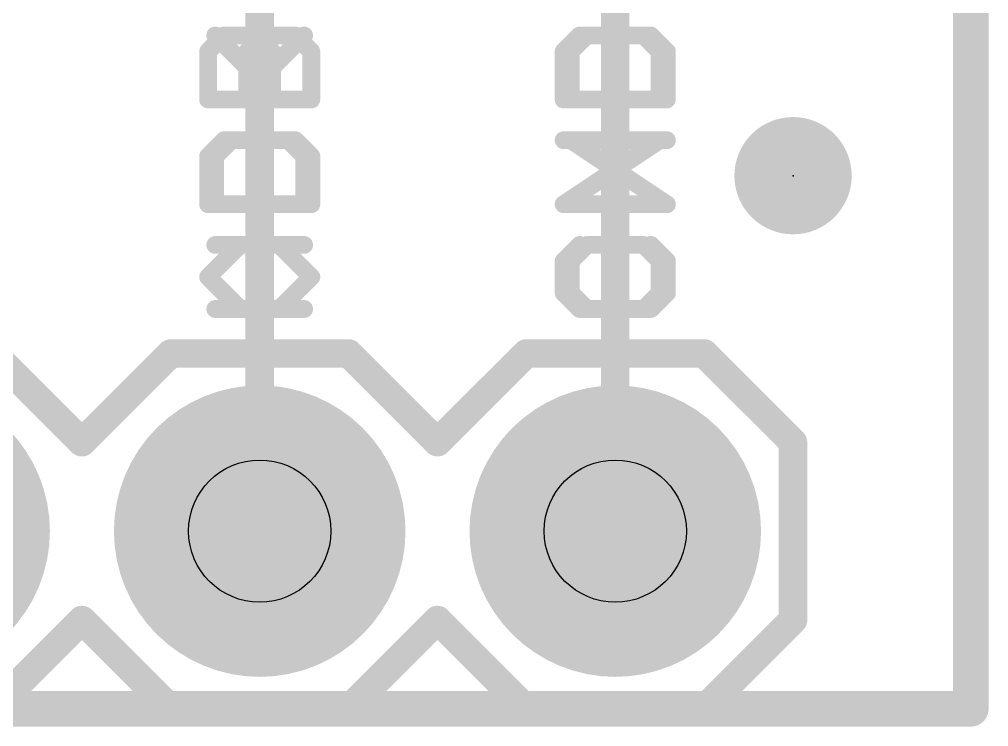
# Model space of a CAD drawing. Extents: x -29 to 78, y -15 to 21.
# Drawn here: x 13.52 to 20.45, y -0.13 to 4.93 of the extents above; entities that cross this region are included whole.
import ezdxf

# ---------------------------------------------------------------- set-up
doc = ezdxf.new("R2010")
doc.units = 0
for name, color, linetype in [('1', 12, 'CONTINUOUS'), ('16', 132, 'CONTINUOUS'), ('17', 110, 'CONTINUOUS'), ('20', 53, 'CONTINUOUS'), ('21', 53, 'CONTINUOUS'), ('22', 53, 'CONTINUOUS'), ('23', 53, 'CONTINUOUS'), ('29', 253, 'CONTINUOUS'), ('30', 253, 'CONTINUOUS'), ('44', 253, 'CONTINUOUS'), ('51', 53, 'CONTINUOUS')]:
    doc.layers.add(name, color=color, linetype=linetype)

# ---------------------------------------------------------------- blocks, each defined once
blk = doc.blocks.new('PIE')
at = {"const_width": 0.5}
blk.add_lwpolyline([(0, -0.25, 1), (0, 0.25, 1), (0, -0.25)], format="xyb", dxfattribs=at)
blk = doc.blocks.new('RECT')
blk.add_solid([(-0.5, -0.5), (0.5, -0.5), (-0.5, 0.5), (0.5, 0.5)])
blk = doc.blocks.new('ROUNDP')
at = {"const_width": 0.5}
blk.add_lwpolyline([(0, -0.25, 1), (0, 0.25, 1), (0, -0.25)], format="xyb", dxfattribs=at)

msp = doc.modelspace()

# ---------------------------------------------------------------- linework, layer by layer
at = {"layer": '1'}
for points, const_width in [([(20.32, 0), (20.32, 20.32)], 0.254), ([(17.78, 1.27), (17.78, 5.969)], 0.2032), ([(15.24, 1.27), (15.24, 5.842)], 0.2032), ([(0, 0), (20.32, 0)], 0.254)]:
    msp.add_lwpolyline(points, dxfattribs=dict(at, const_width=const_width))
for points, const_width in [([(15.1892, 1.27, 1), (15.2908, 1.27)], 0.1016), ([(17.7292, 1.27, 1), (17.8308, 1.27)], 0.1016), ([(20.32, -0.0635, 1), (20.32, 0.0635)], 0.127), ([(20.2565, 0, 1), (20.3835, 0)], 0.127)]:
    msp.add_lwpolyline(points, format="xyb", dxfattribs=dict(at, const_width=const_width))
at = {"layer": '16', "const_width": 0.254}
for points in [[(20.32, 0), (20.32, 20.32)], [(0, 0), (20.32, 0)]]:
    msp.add_lwpolyline(points, dxfattribs=at)
at = {"layer": '16', "const_width": 0.127}
for points in [[(20.32, -0.0635, 1), (20.32, 0.0635)], [(20.2565, 0, 1), (20.3835, 0)]]:
    msp.add_lwpolyline(points, format="xyb", dxfattribs=at)
at = {"layer": '20', "const_width": 0.254}
for points in [[(20.32, 0), (20.32, 20.32)], [(0, 0), (20.32, 0)]]:
    msp.add_lwpolyline(points, dxfattribs=at)
at = {"layer": '20', "const_width": 0.127}
for points in [[(20.32, -0.0635, 1), (20.32, 0.0635)], [(20.2565, 0, 1), (20.3835, 0)]]:
    msp.add_lwpolyline(points, format="xyb", dxfattribs=at)
at = {"layer": '21'}
for points, const_width in [([(14.8711, 4.6975), (14.9855, 4.8119)], 0.127), ([(14.9855, 4.8119), (15.2143, 4.8119)], 0.127), ([(15.2143, 4.8119), (15.3287, 4.6975)], 0.127), ([(15.3287, 4.5831), (15.5575, 4.8119)], 0.127), ([(17.5255, 4.8119), (17.4111, 4.6975)], 0.127), ([(17.9831, 4.8119), (17.5255, 4.8119)], 0.127), ([(18.0975, 4.6975), (17.9831, 4.8119)], 0.127), ([(14.8711, 4.3543), (14.8711, 4.6975)], 0.127), ([(15.3287, 4.6975), (15.3287, 4.3543)], 0.127), ([(17.4111, 4.6975), (17.4111, 4.3543)], 0.127), ([(18.0975, 4.3543), (18.0975, 4.6975)], 0.127), ([(15.5575, 4.3543), (14.8711, 4.3543)], 0.127), ([(17.4111, 4.3543), (18.0975, 4.3543)], 0.127), ([(14.9855, 4.0635), (14.8711, 3.9491)], 0.127), ([(15.4431, 4.0635), (14.9855, 4.0635)], 0.127), ([(15.5575, 3.9491), (15.4431, 4.0635)], 0.127), ([(17.4111, 3.6059), (18.0975, 4.0635)], 0.127), ([(18.0975, 4.0635), (17.4111, 4.0635)], 0.127), ([(14.8711, 3.9491), (14.8711, 3.6059)], 0.127), ([(15.5575, 3.6059), (15.5575, 3.9491)], 0.127), ([(14.8711, 3.6059), (15.5575, 3.6059)], 0.127), ([(18.0975, 3.6059), (17.4111, 3.6059)], 0.127), ([(14.8711, 3.0863), (15.0999, 3.3151)], 0.127), ([(15.0999, 3.3151), (15.5575, 3.3151)], 0.127), ([(15.2143, 2.8575), (15.2143, 3.3151)], 0.127), ([(17.5255, 3.3151), (17.4111, 3.2007)], 0.127), ([(17.9831, 3.3151), (17.7543, 3.3151)], 0.127), ([(17.7543, 3.3151), (17.7543, 3.0863)], 0.127), ([(18.0975, 3.2007), (17.9831, 3.3151)], 0.127), ([(17.4111, 3.2007), (17.4111, 2.9719)], 0.127), ([(18.0975, 2.9719), (18.0975, 3.2007)], 0.127), ([(15.0999, 2.8575), (14.8711, 3.0863)], 0.127), ([(17.4111, 2.9719), (17.5255, 2.8575)], 0.127), ([(17.9831, 2.8575), (18.0975, 2.9719)], 0.127), ([(15.5575, 2.8575), (15.0999, 2.8575)], 0.127), ([(17.5255, 2.8575), (17.9831, 2.8575)], 0.127), ([(13.335, 2.54), (13.97, 1.905)], 0.2032), ([(13.97, 1.905), (14.605, 2.54)], 0.2032), ([(14.605, 2.54), (15.875, 2.54)], 0.2032), ([(15.875, 2.54), (16.51, 1.905)], 0.2032), ([(17.145, 2.54), (16.51, 1.905)], 0.2032), ([(17.145, 2.54), (18.415, 2.54)], 0.2032), ([(18.415, 2.54), (19.05, 1.905)], 0.2032), ([(19.05, 1.905), (19.05, 0.635)], 0.2032), ([(13.97, 0.635), (13.335, 0)], 0.2032), ([(14.605, 0), (13.97, 0.635)], 0.2032), ([(16.51, 0.635), (15.875, 0)], 0.2032), ([(16.51, 0.635), (17.145, 0)], 0.2032), ([(19.05, 0.635), (18.415, 0)], 0.2032), ([(15.875, 0), (14.605, 0)], 0.2032), ([(18.415, 0), (17.145, 0)], 0.2032)]:
    msp.add_lwpolyline(points, dxfattribs=dict(at, const_width=const_width))
for points, const_width in [([(14.9855, 4.8437, 1), (14.9855, 4.7802)], 0.0635), ([(15.008, 4.7895, 1), (14.9631, 4.8344)], 0.0635), ([(15.2368, 4.8344, 1), (15.1919, 4.7895)], 0.0635), ([(15.2143, 4.7802, 1), (15.2143, 4.8437)], 0.0635), ([(15.58, 4.7895, 1), (15.535, 4.8344)], 0.0635), ([(17.5255, 4.8437, 1), (17.5255, 4.7802)], 0.0635), ([(17.548, 4.7895, 1), (17.5031, 4.8344)], 0.0635), ([(18.0056, 4.8344, 1), (17.9607, 4.7895)], 0.0635), ([(17.9831, 4.7802, 1), (17.9831, 4.8437)], 0.0635), ([(14.9029, 4.6975, 1), (14.8394, 4.6975)], 0.0635), ([(14.8487, 4.72, 1), (14.8936, 4.6751)], 0.0635), ([(15.3605, 4.6975, 1), (15.297, 4.6975)], 0.0635), ([(15.3063, 4.6751, 1), (15.3512, 4.72)], 0.0635), ([(17.4429, 4.6975, 1), (17.3794, 4.6975)], 0.0635), ([(17.3887, 4.72, 1), (17.4336, 4.6751)], 0.0635), ([(18.1292, 4.6975, 1), (18.0658, 4.6975)], 0.0635), ([(18.075, 4.6751, 1), (18.12, 4.72)], 0.0635), ([(15.3063, 4.6056, 1), (15.3512, 4.5607)], 0.0635), ([(14.8711, 4.3861, 1), (14.8711, 4.3226)], 0.0635), ([(14.8394, 4.3543, 1), (14.9029, 4.3543)], 0.0635), ([(15.297, 4.3543, 1), (15.3605, 4.3543)], 0.0635), ([(15.5575, 4.3226, 1), (15.5575, 4.3861)], 0.0635), ([(17.4111, 4.3861, 1), (17.4111, 4.3226)], 0.0635), ([(17.3794, 4.3543, 1), (17.4429, 4.3543)], 0.0635), ([(18.0658, 4.3543, 1), (18.1292, 4.3543)], 0.0635), ([(18.0975, 4.3226, 1), (18.0975, 4.3861)], 0.0635), ([(14.9855, 4.0953, 1), (14.9855, 4.0318)], 0.0635), ([(15.008, 4.0411, 1), (14.9631, 4.086)], 0.0635), ([(15.4656, 4.086, 1), (15.4207, 4.0411)], 0.0635), ([(15.4431, 4.0318, 1), (15.4431, 4.0953)], 0.0635), ([(17.4111, 4.0953, 1), (17.4111, 4.0318)], 0.0635), ([(18.1151, 4.0371, 1), (18.0799, 4.0899)], 0.0635), ([(18.0975, 4.0318, 1), (18.0975, 4.0953)], 0.0635), ([(14.9029, 3.9491, 1), (14.8394, 3.9491)], 0.0635), ([(14.8487, 3.9716, 1), (14.8936, 3.9267)], 0.0635), ([(15.5893, 3.9491, 1), (15.5258, 3.9491)], 0.0635), ([(15.535, 3.9267, 1), (15.58, 3.9716)], 0.0635), ([(14.8711, 3.6377, 1), (14.8711, 3.5742)], 0.0635), ([(14.8394, 3.6059, 1), (14.9029, 3.6059)], 0.0635), ([(15.5258, 3.6059, 1), (15.5893, 3.6059)], 0.0635), ([(15.5575, 3.5742, 1), (15.5575, 3.6377)], 0.0635), ([(17.4111, 3.6377, 1), (17.4111, 3.5742)], 0.0635), ([(17.3935, 3.6323, 1), (17.4287, 3.5795)], 0.0635), ([(18.0975, 3.5742, 1), (18.0975, 3.6377)], 0.0635), ([(15.0999, 3.3468, 1), (15.0999, 3.2833)], 0.0635), ([(15.1224, 3.2926, 1), (15.0775, 3.3375)], 0.0635), ([(15.2461, 3.3151, 1), (15.1826, 3.3151)], 0.0635), ([(15.5575, 3.2833, 1), (15.5575, 3.3468)], 0.0635), ([(17.548, 3.2926, 1), (17.5031, 3.3375)], 0.0635), ([(17.7543, 3.3468, 1), (17.7543, 3.2833)], 0.0635), ([(17.7861, 3.3151, 1), (17.7226, 3.3151)], 0.0635), ([(18.0056, 3.3375, 1), (17.9607, 3.2926)], 0.0635), ([(17.9831, 3.2833, 1), (17.9831, 3.3468)], 0.0635), ([(17.4429, 3.2007, 1), (17.3794, 3.2007)], 0.0635), ([(17.3887, 3.2231, 1), (17.4336, 3.1782)], 0.0635), ([(18.1292, 3.2007, 1), (18.0658, 3.2007)], 0.0635), ([(18.075, 3.1782, 1), (18.12, 3.2231)], 0.0635), ([(14.8936, 3.1087, 1), (14.8487, 3.0638)], 0.0635), ([(14.8487, 3.1087, 1), (14.8936, 3.0638)], 0.0635), ([(17.7226, 3.0863, 1), (17.7861, 3.0863)], 0.0635), ([(17.3794, 2.9719, 1), (17.4429, 2.9719)], 0.0635), ([(17.4336, 2.9943, 1), (17.3887, 2.9494)], 0.0635), ([(18.0658, 2.9719, 1), (18.1292, 2.9719)], 0.0635), ([(18.12, 2.9494, 1), (18.075, 2.9943)], 0.0635), ([(15.0999, 2.8893, 1), (15.0999, 2.8257)], 0.0635), ([(15.0775, 2.835, 1), (15.1224, 2.88)], 0.0635), ([(15.5575, 2.8257, 1), (15.5575, 2.8893)], 0.0635), ([(17.5255, 2.8893, 1), (17.5255, 2.8257)], 0.0635), ([(17.5031, 2.835, 1), (17.548, 2.88)], 0.0635), ([(17.9607, 2.88, 1), (18.0056, 2.835)], 0.0635), ([(17.9831, 2.8257, 1), (17.9831, 2.8893)], 0.0635), ([(15.1826, 2.8575, 1), (15.2461, 2.8575)], 0.0635), ([(14.605, 2.5908, 1), (14.605, 2.4892)], 0.1016), ([(14.6409, 2.5041, 1), (14.5691, 2.5759)], 0.1016), ([(15.9109, 2.5759, 1), (15.8391, 2.5041)], 0.1016), ([(15.875, 2.4892, 1), (15.875, 2.5908)], 0.1016), ([(17.145, 2.5908, 1), (17.145, 2.4892)], 0.1016), ([(17.1809, 2.5041, 1), (17.1091, 2.5759)], 0.1016), ([(18.4509, 2.5759, 1), (18.3791, 2.5041)], 0.1016), ([(18.415, 2.4892, 1), (18.415, 2.5908)], 0.1016), ([(13.9341, 1.9409, 1), (14.0059, 1.8691)], 0.1016), ([(13.9341, 1.8691, 1), (14.0059, 1.9409)], 0.1016), ([(16.4741, 1.9409, 1), (16.5459, 1.8691)], 0.1016), ([(16.4741, 1.8691, 1), (16.5459, 1.9409)], 0.1016), ([(19.1008, 1.905, 1), (18.9992, 1.905)], 0.1016), ([(19.0141, 1.8691, 1), (19.0859, 1.9409)], 0.1016), ([(14.0059, 0.6709, 1), (13.9341, 0.5991)], 0.1016), ([(14.0059, 0.5991, 1), (13.9341, 0.6709)], 0.1016), ([(16.5459, 0.6709, 1), (16.4741, 0.5991)], 0.1016), ([(16.5459, 0.5991, 1), (16.4741, 0.6709)], 0.1016), ([(19.0859, 0.5991, 1), (19.0141, 0.6709)], 0.1016), ([(18.9992, 0.635, 1), (19.1008, 0.635)], 0.1016), ([(14.605, 0.0508, 1), (14.605, -0.0508)], 0.1016), ([(14.5691, -0.0359, 1), (14.6409, 0.0359)], 0.1016), ([(15.8391, 0.0359, 1), (15.9109, -0.0359)], 0.1016), ([(15.875, -0.0508, 1), (15.875, 0.0508)], 0.1016), ([(17.145, 0.0508, 1), (17.145, -0.0508)], 0.1016), ([(17.1091, -0.0359, 1), (17.1809, 0.0359)], 0.1016), ([(18.3791, 0.0359, 1), (18.4509, -0.0359)], 0.1016), ([(18.415, -0.0508, 1), (18.415, 0.0508)], 0.1016)]:
    msp.add_lwpolyline(points, format="xyb", dxfattribs=dict(at, const_width=const_width))
at = {"layer": '22', "const_width": 0.0635}
for points in [[(14.945, 4.8344, 1), (14.9, 4.7895)], [(15.2657, 4.8437, 1), (15.2657, 4.7802)], [(15.2881, 4.7895, 1), (15.2432, 4.8344)], [(15.5169, 4.8344, 1), (15.472, 4.7895)], [(15.4945, 4.7802, 1), (15.4945, 4.8437)], [(17.5769, 4.8437, 1), (17.5769, 4.7802)], [(17.5993, 4.7895, 1), (17.5544, 4.8344)], [(18.0569, 4.8344, 1), (18.012, 4.7895)], [(18.0345, 4.7802, 1), (18.0345, 4.8437)], [(15.183, 4.6975, 1), (15.1195, 4.6975)], [(15.1288, 4.72, 1), (15.1737, 4.6751)], [(15.6406, 4.6975, 1), (15.5771, 4.6975)], [(15.5864, 4.6751, 1), (15.6313, 4.72)], [(17.44, 4.72, 1), (17.485, 4.6751)], [(17.4943, 4.6975, 1), (17.4308, 4.6975)], [(18.1806, 4.6975, 1), (18.1171, 4.6975)], [(18.1264, 4.6751, 1), (18.1713, 4.72)], [(15.1288, 4.5607, 1), (15.1737, 4.6056)], [(14.9225, 4.3861, 1), (14.9225, 4.3226)], [(15.1195, 4.3543, 1), (15.183, 4.3543)], [(15.5771, 4.3543, 1), (15.6406, 4.3543)], [(15.6089, 4.3226, 1), (15.6089, 4.3861)], [(17.4625, 4.3861, 1), (17.4625, 4.3226)], [(17.4308, 4.3543, 1), (17.4943, 4.3543)], [(18.1171, 4.3543, 1), (18.1806, 4.3543)], [(18.1489, 4.3226, 1), (18.1489, 4.3861)], [(15.0369, 4.0953, 1), (15.0369, 4.0318)], [(15.0593, 4.0411, 1), (15.0144, 4.086)], [(15.5169, 4.086, 1), (15.472, 4.0411)], [(15.4945, 4.0318, 1), (15.4945, 4.0953)], [(17.4801, 4.0899, 1), (17.4449, 4.0371)], [(17.4625, 4.0953, 1), (17.4625, 4.0318)], [(18.1489, 4.0318, 1), (18.1489, 4.0953)], [(14.9, 3.9716, 1), (14.945, 3.9267)], [(14.9543, 3.9491, 1), (14.8908, 3.9491)], [(15.6406, 3.9491, 1), (15.5771, 3.9491)], [(15.5864, 3.9267, 1), (15.6313, 3.9716)], [(14.9225, 3.6377, 1), (14.9225, 3.5742)], [(14.8908, 3.6059, 1), (14.9543, 3.6059)], [(15.5771, 3.6059, 1), (15.6406, 3.6059)], [(15.6089, 3.5742, 1), (15.6089, 3.6377)], [(17.4625, 3.6377, 1), (17.4625, 3.5742)], [(18.1313, 3.5795, 1), (18.1665, 3.6323)], [(18.1489, 3.5742, 1), (18.1489, 3.6377)], [(14.9225, 3.3468, 1), (14.9225, 3.2833)], [(15.2974, 3.3151, 1), (15.2339, 3.3151)], [(15.4025, 3.3375, 1), (15.3576, 3.2926)], [(15.3801, 3.2833, 1), (15.3801, 3.3468)], [(17.5769, 3.3468, 1), (17.5769, 3.2833)], [(17.5993, 3.2926, 1), (17.5544, 3.3375)], [(17.8374, 3.3151, 1), (17.7739, 3.3151)], [(17.8057, 3.2833, 1), (17.8057, 3.3468)], [(18.0569, 3.3375, 1), (18.012, 3.2926)], [(17.44, 3.2231, 1), (17.485, 3.1782)], [(17.4943, 3.2007, 1), (17.4308, 3.2007)], [(18.1806, 3.2007, 1), (18.1171, 3.2007)], [(18.1264, 3.1782, 1), (18.1713, 3.2231)], [(15.6313, 3.0638, 1), (15.5864, 3.1087)], [(15.5864, 3.0638, 1), (15.6313, 3.1087)], [(17.7739, 3.0863, 1), (17.8374, 3.0863)], [(17.485, 2.9943, 1), (17.44, 2.9494)], [(17.4308, 2.9719, 1), (17.4943, 2.9719)], [(18.1171, 2.9719, 1), (18.1806, 2.9719)], [(18.1713, 2.9494, 1), (18.1264, 2.9943)], [(14.9225, 2.8893, 1), (14.9225, 2.8257)], [(15.3576, 2.88, 1), (15.4025, 2.835)], [(15.3801, 2.8257, 1), (15.3801, 2.8893)], [(17.5769, 2.8893, 1), (17.5769, 2.8257)], [(17.5544, 2.835, 1), (17.5993, 2.88)], [(18.012, 2.88, 1), (18.0569, 2.835)], [(18.0345, 2.8257, 1), (18.0345, 2.8893)], [(15.2339, 2.8575, 1), (15.2974, 2.8575)]]:
    msp.add_lwpolyline(points, format="xyb", dxfattribs=at)
at = {"layer": '22', "const_width": 0.127}
for points in [[(15.1513, 4.5831), (14.9225, 4.8119)], [(15.2657, 4.8119), (15.1513, 4.6975)], [(15.4945, 4.8119), (15.2657, 4.8119)], [(15.6089, 4.6975), (15.4945, 4.8119)], [(17.4625, 4.6975), (17.5769, 4.8119)], [(17.5769, 4.8119), (18.0345, 4.8119)], [(18.0345, 4.8119), (18.1489, 4.6975)], [(15.1513, 4.6975), (15.1513, 4.3543)], [(15.6089, 4.3543), (15.6089, 4.6975)], [(17.4625, 4.3543), (17.4625, 4.6975)], [(18.1489, 4.6975), (18.1489, 4.3543)], [(14.9225, 4.3543), (15.6089, 4.3543)], [(18.1489, 4.3543), (17.4625, 4.3543)], [(14.9225, 3.9491), (15.0369, 4.0635)], [(15.0369, 4.0635), (15.4945, 4.0635)], [(15.4945, 4.0635), (15.6089, 3.9491)], [(18.1489, 3.6059), (17.4625, 4.0635)], [(17.4625, 4.0635), (18.1489, 4.0635)], [(14.9225, 3.6059), (14.9225, 3.9491)], [(15.6089, 3.9491), (15.6089, 3.6059)], [(15.6089, 3.6059), (14.9225, 3.6059)], [(17.4625, 3.6059), (18.1489, 3.6059)], [(15.3801, 3.3151), (14.9225, 3.3151)], [(15.2657, 2.8575), (15.2657, 3.3151)], [(15.6089, 3.0863), (15.3801, 3.3151)], [(17.4625, 3.2007), (17.5769, 3.3151)], [(17.5769, 3.3151), (17.8057, 3.3151)], [(17.8057, 3.3151), (17.8057, 3.0863)], [(18.0345, 3.3151), (18.1489, 3.2007)], [(17.4625, 2.9719), (17.4625, 3.2007)], [(18.1489, 3.2007), (18.1489, 2.9719)], [(15.3801, 2.8575), (15.6089, 3.0863)], [(17.5769, 2.8575), (17.4625, 2.9719)], [(18.1489, 2.9719), (18.0345, 2.8575)], [(14.9225, 2.8575), (15.3801, 2.8575)], [(18.0345, 2.8575), (17.5769, 2.8575)]]:
    msp.add_lwpolyline(points, dxfattribs=at)
at = {"layer": '23'}
msp.add_point((19.05, 3.81), dxfattribs=at)
at = {"layer": '44'}
for centre in [(15.24, 1.27), (17.78, 1.27)]:
    msp.add_circle(centre, 0.508, dxfattribs=at)

# ---------------------------------------------------------------- block references
at = {"layer": '1', "xscale": 0.635, "yscale": 0.635}
msp.add_blockref('PIE', (19.05, 3.81), dxfattribs=at)
at = {"layer": '17', "rotation": 90}
for p, xscale, yscale in [((12.7, 1.27), 1.8796, 1.8796), ((12.7, 1.27), 1.8796, 1.8796), ((15.24, 1.27), 1.8796, 1.8796), ((15.24, 1.27), 1.8796, 1.8796), ((17.78, 1.27), 1.8796, 1.8796), ((17.78, 1.27), 1.8796, 1.8796), ((15.24, 1.27), 1.524, 1.524), ((15.24, 1.27), 1.524, 1.524), ((17.78, 1.27), 1.524, 1.524), ((17.78, 1.27), 1.524, 1.524)]:
    msp.add_blockref('ROUNDP', p, dxfattribs=dict(at, xscale=xscale, yscale=yscale))
at = {"layer": '29', "xscale": 0.8382, "yscale": 0.8382}
msp.add_blockref('PIE', (19.05, 3.81), dxfattribs=at)
at = {"layer": '29', "xscale": 2.0828, "yscale": 2.0828, "rotation": 90}
for p in [(12.7, 1.27), (15.24, 1.27), (17.78, 1.27)]:
    msp.add_blockref('ROUNDP', p, dxfattribs=at)
at = {"layer": '30', "xscale": 2.0828, "yscale": 2.0828, "rotation": 90}
for p in [(12.7, 1.27), (15.24, 1.27), (17.78, 1.27)]:
    msp.add_blockref('ROUNDP', p, dxfattribs=at)
at = {"layer": '51', "xscale": 0.508, "yscale": 0.508}
for p in [(15.24, 1.27), (17.78, 1.27)]:
    msp.add_blockref('RECT', p, dxfattribs=at)

doc.saveas('drawing.dxf')
